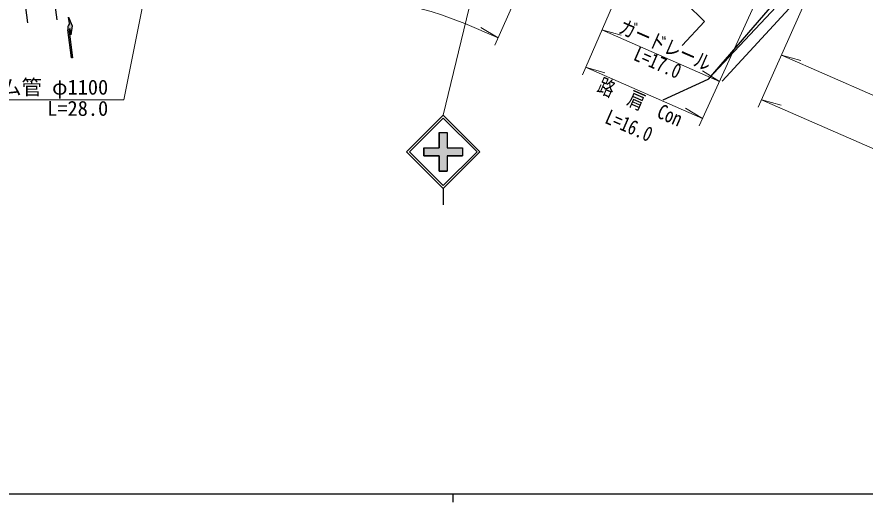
# Model space of a CAD drawing. Units: millimetres at full size, sheet at 1:1000; details may follow other scales. Extents: x 40000 to 680000, y 20000 to 380000.
# Drawn here: x 214511 to 318563, y 204000 to 263512 of the extents above; entities that cross this region are included whole.
import ezdxf
from ezdxf.enums import TextEntityAlignment as Align

# ---------------------------------------------------------------- set-up
doc = ezdxf.new("R2010")
doc.units = ezdxf.units.MM
doc.header["$LTSCALE"] = 1000
for name, color, linetype, lineweight in [('M-BGD', 7, 'Continuous', 25), ('M-STR-HTXT', 7, 'Continuous', 13), ('M-STR-STRC', 7, 'Continuous', 25), ('M-TTL-BAND', 7, 'Continuous', 25)]:
    doc.layers.add(name, color=color, linetype=linetype, lineweight=lineweight)
doc.styles.add('ＭＳ ゴシック', font='')
doc.styles.get('ＭＳ ゴシック').set_extended_font_data('MS Gothic')

msp = doc.modelspace()

# ---------------------------------------------------------------- hatches: boundary and pattern name
at = {"layer": 'M-STR-STRC'}
for points in [[(220946, 262693), (220842, 263486), (221282, 262434), (221127, 261305), (221024, 262098, 0.20151), (220921, 261725), (221341, 258509), (221193, 258489), (220741, 261946, -0.20151)], [(266310, 246469), (266309, 244609), (267309, 244608), (267310, 246469), (269169, 246469), (269169, 247469), (267310, 247469), (267310, 249328), (266310, 249329), (266310, 247469), (264449, 247469), (264449, 246469)]]:
    msp.add_hatch(color=256, dxfattribs=at).paths.add_polyline_path(points)

# ---------------------------------------------------------------- linework, layer by layer
at = {"layer": 'M-BGD'}
for points in [[(215859, 262792), (213429, 281397), (212926, 284214), (211737, 288329), (211097, 289968), (210247, 291792), (209169, 293768), (207887, 295423), (206334, 296874), (204710, 298135), (203675, 298752)], [(293783, 253364), (299304, 255864), (312141, 269571), (311581, 270095), (299304, 255864)], [(314821, 268537), (312149, 267743), (301043, 255618)], [(296615, 265160), (298884, 262949), (296114, 260010)]]:
    msp.add_lwpolyline(points, dxfattribs=at)
at = {"layer": 'M-STR-HTXT'}
for p, q in [((278608, 300469), (266809, 251469)), ((273129, 260033), (287757, 293063)), ((283883, 256423), (298449, 289795)), ((298224, 250144), (313475, 283566)), ((305459, 252435), (318188, 281060)), ((273534, 260948), (271436, 262222)), ((286283, 261922), (300715, 255603)), ((286283, 261922), (288647, 261260)), ((308303, 258831), (310667, 258169)), ((284283, 257339), (298639, 251054)), ((284283, 257339), (286647, 256677)), ((300715, 255603), (298625, 256891)), ((305897, 253335), (308261, 252673)), ((298639, 251054), (296549, 252342))]:
    msp.add_line(p, q, dxfattribs=at)
for points in [[(237093, 300740), (227603, 253333), (203453, 253333)], [(242318, 266361), (244574, 266570), (246333, 266669), (247483, 266701), (250153, 266690), (250383, 266683), (252993, 266528), (254998, 266331), (257948, 265911), (260671, 265396), (261289, 265256), (265312, 264168), (266591, 263758), (269458, 262701), (273534, 260948)], [(308303, 258831), (336338, 246558), (341773, 244382), (351102, 241861), (360333, 240644), (368305, 240487), (375890, 241100), (382630, 242324), (386266, 243287), (387233, 243559)], [(305865, 253349), (334019, 241024), (339869, 238681), (349922, 235965), (359880, 234652), (368488, 234482), (376670, 235143), (383937, 236463), (387847, 237499), (388493, 237681)]]:
    msp.add_lwpolyline(points, dxfattribs=at)
at = {"layer": 'M-STR-STRC'}
for p, q in [((219448, 263176), (215422, 293535)), ((262309, 246969), (266809, 251469)), ((262662, 246969), (266809, 251115)), ((271309, 246969), (266809, 251469)), ((270956, 246969), (266809, 251115)), ((266310, 249329), (267310, 249328)), ((266310, 249329), (266310, 247469)), ((267310, 249328), (267310, 247469)), ((262309, 246969), (266809, 242468)), ((262662, 246969), (266809, 242822)), ((264449, 247469), (266310, 247469)), ((264449, 247469), (264449, 246469)), ((266809, 242822), (270956, 246969)), ((266809, 242469), (271309, 246969)), ((267310, 247469), (269169, 247469)), ((269169, 247469), (269169, 246469)), ((264449, 246469), (266310, 246469)), ((266310, 246469), (266309, 244609)), ((267310, 246469), (267309, 244608)), ((267310, 246469), (269169, 246469)), ((266309, 244609), (267309, 244608)), ((266809, 242469), (266809, 240469))]:
    msp.add_line(p, q, dxfattribs=at)
for points in [[(220946, 262693), (220842, 263486), (221282, 262434), (221127, 261305), (221024, 262098)], [(220921, 261725), (221341, 258509), (221193, 258489), (220741, 261946)]]:
    msp.add_lwpolyline(points, dxfattribs=at)
msp.add_lwpolyline([(264449, 247469), (266310, 247469), (266310, 249329), (267310, 249328), (267310, 247469), (269169, 247469), (269169, 246469), (267310, 246469), (267309, 244608), (266309, 244609), (266310, 246469), (264449, 246469)], close=True, dxfattribs=at)
for centre, radius in [((221733, 262075), 1000), ((221417, 261789), 500)]:
    msp.add_arc(centre, radius, 141.86835, 187.44135, dxfattribs=at)
at = {"layer": 'M-TTL-BAND'}
for p, q in [((40000, 205000), (579000, 205000)), ((268000, 205000), (268000, 204000))]:
    msp.add_line(p, q, dxfattribs=at)

# ---------------------------------------------------------------- texts
at = {"layer": 'M-STR-HTXT', "style": 'ＭＳ ゴシック', "width": 0.8}
msp.add_text('ガードレール', height=1833, rotation=336.357, dxfattribs=at).set_placement((293479, 258715), align=Align.BOTTOM_CENTER)
for s, p in [('L=17.0', (293499, 258763)), ('路\u3000肩  Con', (291334, 253911)), ('L=16.0', (289988, 251028))]:
    msp.add_text(s, height=1833, rotation=336.357, dxfattribs=at).set_placement(p, align=Align.TOP_CENTER)
at = {"layer": 'M-STR-HTXT', "style": 'ＭＳ ゴシック'}
for s, p in [('ヒューム管 φ1100', (225703, 253433)), ('L=28.0', (225703, 250833))]:
    msp.add_text(s, height=1833, dxfattribs=at).set_placement(p, align=Align.BOTTOM_RIGHT)

doc.saveas('drawing.dxf')
